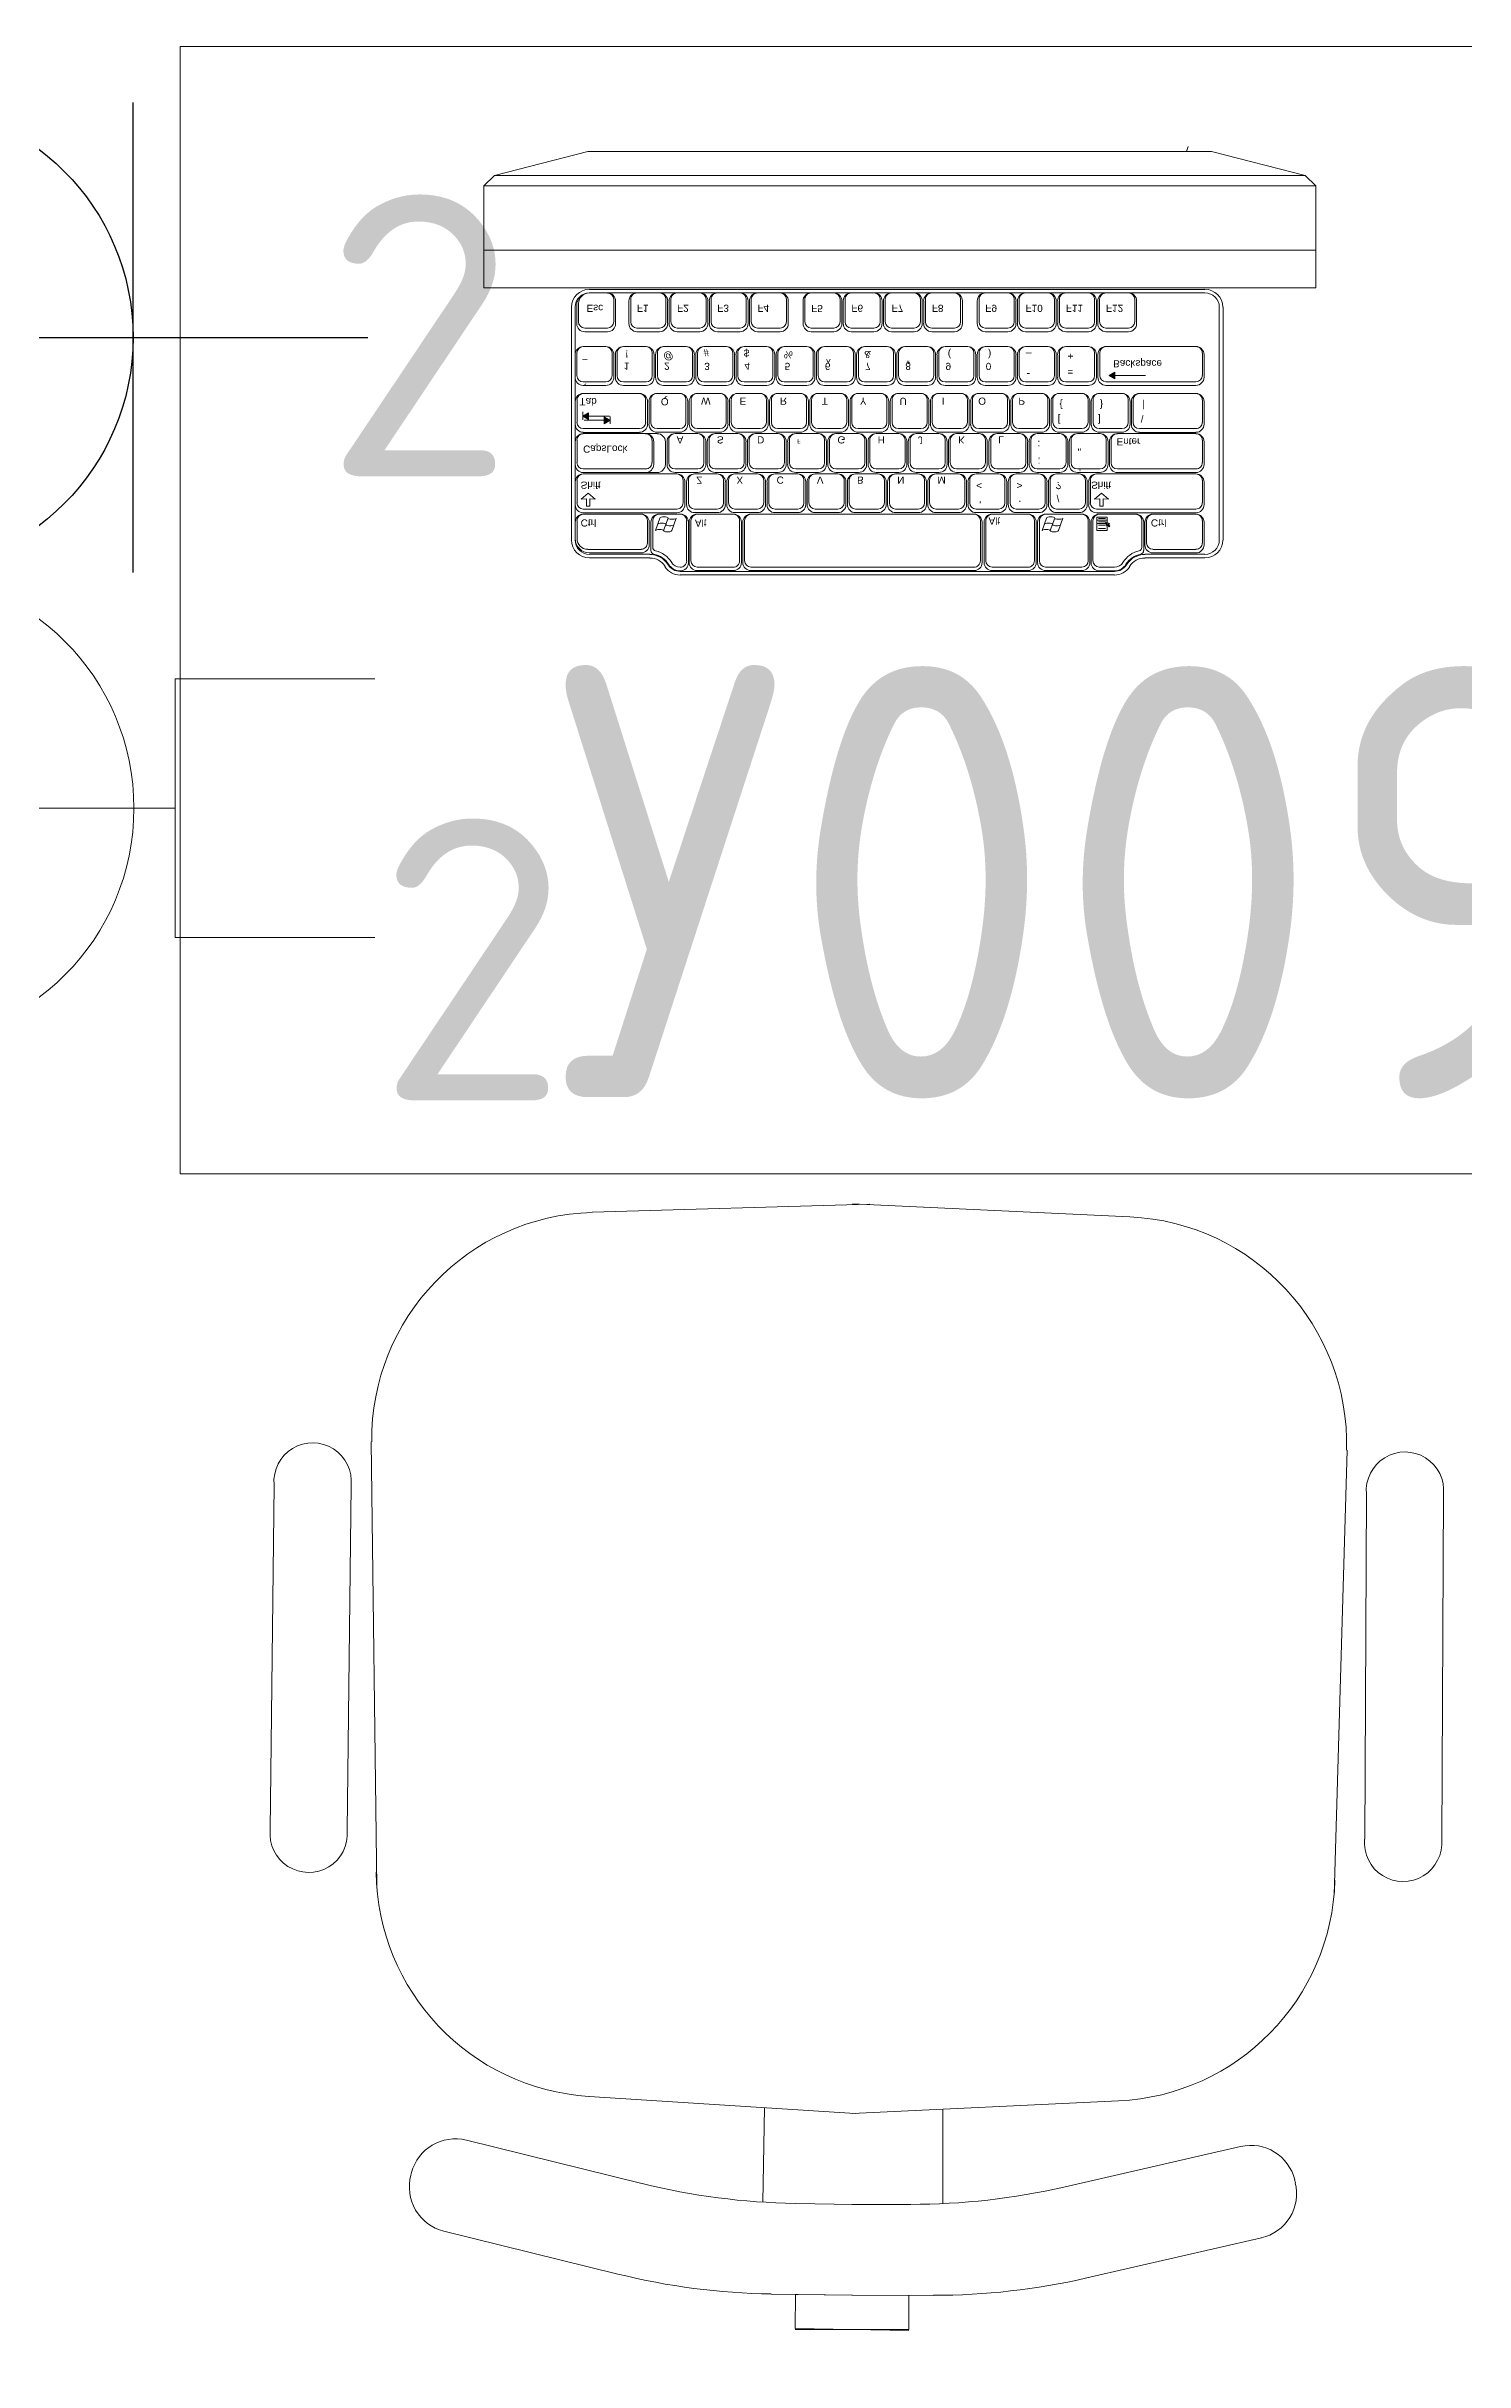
# Model space of a CAD drawing. Header units: millimetres. Extents: x -8417289 to 9420486, y 0 to 166066.
# Drawn here: x -211835 to -211080, y 96728 to 97961 of the extents above; entities that cross this region are included whole.
import ezdxf
from ezdxf import colors
from ezdxf.entities.mleader import LeaderData, LeaderLine
from ezdxf.enums import TextEntityAlignment as Align
from ezdxf.math import Vec2, Vec3

# ---------------------------------------------------------------- set-up
doc = ezdxf.new("R2010")
doc.units = ezdxf.units.MM
doc.header["$MEASUREMENT"] = 0
doc.linetypes.add('HIDDEN', pattern=[6, 4, -2])
doc.layers.get('0').update_dxf_attribs({"color": 250, "lineweight": 9})
for name, color, linetype, lineweight in [('_АР ТЕКСТ', 250, 'Continuous', 25), ('ТХ_мебель передв', 250, 'Continuous', 13), ('ТХ_обор_комп принт', 30, 'Continuous', 13), ('ТХ_розетки СС', 3, 'Continuous', 0)]:
    doc.layers.add(name, color=color, linetype=linetype, lineweight=lineweight)
for name, color, linetype in [('ТХ_обор_комп принт_поз', 30, 'Continuous'), ('ТХ_привязки ЭО', 96, 'Continuous'), ('ТХ_розетки ЭО', 86, 'Continuous')]:
    doc.layers.add(name, color=color, linetype=linetype)
doc.styles.add('Arial 200', font='arial.ttf', dxfattribs={"height": 500})
doc.styles.add('GOST 2.304', font='CS_Gost2304.shx')
doc.styles.add('gost_A', font='CS_Gost2304.shx', dxfattribs={"width": 0.71})
doc.styles.add('ISOCPEUR', font='isocpeur.TTF')
doc.styles.add('ISOCPEUR_1', font='isocpeur.TTF', dxfattribs={"width": 0.9, "height": 250})
doc.styles.add('SIMPLEX', font='simplex.shx', dxfattribs={"width": 0.85, "oblique": 7})

# ---------------------------------------------------------------- blocks, each defined once
blk = doc.blocks.new('_DotSmall')
at = {"color": 0, "linetype": 'ByBlock', "const_width": 0.5}
blk.add_lwpolyline([(-0.0625, 0, 1), (0.0625, 0, 1)], format="xyb", close=True, dxfattribs=at)
blk = doc.blocks.new('М-60')
at = {"extrusion": (-6.19742e-05, 0.000470712, 1)}
for p, q in [((7035415.4, 1186627.5, -0.2), (7035231.8, 1186626.6, -0.2)), ((7035232, 1186585.7, -0.1), (7035415.6, 1186586.5, -0.1)), ((7035202.1, 1186569.5, -0.1), (7035439, 1186576.2, -0.1)), ((7035049.2, 1186548.9, -0.1), (7035050.6, 1186548.5, -0.1)), ((7034998.3, 1186437.9, -0.1), (7035019.7, 1186530.9, -0.1)), ((7035068.3, 1186519.6, -0.1), (7035046.7, 1186425.8, -0.1)), ((7035085.8, 1186312.9, 0), (7035092.5, 1186454.7, -0.1)), ((7035563.1, 1186460.5, -0.1), (7035569.8, 1186312.9, 0)), ((7034989, 1186312.9, 0), (7034989, 1186356.2, -0.1)), ((7035037.8, 1186361.3, -0.1), (7035088.1, 1186361.3, -0.1)), ((7034971.3, 1186282.6, 0), (7034970.4, 1186343.1, -0.1)), ((7034989, 1186343.1, -0.1), (7034970.8, 1186343.1, -0.1)), ((7034970.8, 1186343.1, -0.1), (7034970.8, 1186282.6, 0)), ((7034989, 1186312.9, 0), (7034989, 1186343.1, -0.1)), ((7035037.4, 1186344.1, 0), (7035037.4, 1186312.9, 0)), ((7035085.7, 1186314.6, 0), (7035094.7, 1186172.9, 0)), ((7035565.2, 1186174.3, 0.1), (7035569.7, 1186322, 0)), ((7034989, 1186313.2, 0), (7034989.4, 1186282.9, 0)), ((7034989, 1186313.2, 0), (7034989.6, 1186269.8, 0)), ((7035037.8, 1186282.6, 0), (7035037.4, 1186313.9, 0)), ((7034989.4, 1186282.9, 0), (7034971.3, 1186282.6, 0)), ((7035038.5, 1186265.5, 0), (7035088.8, 1186266.3, 0)), ((7035071.5, 1186107.6, 0.1), (7035048.4, 1186201.2, 0)), ((7035000.2, 1186188.3, 0), (7035023, 1186095.7, 0.1)), ((7035052.8, 1186078.1, 0.1), (7035054.2, 1186078.5, 0.1)), ((7035206, 1186059.9, 0.1), (7035442.9, 1186056.7, 0.1)), ((7035236.1, 1186044.1, 0.1), (7035419.7, 1186046, 0.1)), ((7035420.2, 1186005.1, 0.1), (7035236.6, 1186003.1, 0.1))]:
    blk.add_line(p, q, dxfattribs=at)
for centre, start, end in [((7035230, 1186606.2, 122.4), 84.9987, 275.5247), ((7035417.4, 1186607.1, 122.4), 264.9987, 95.5247), ((7035234.4, 1186023.7, 122.4), 85.3479, 275.874), ((7035421.8, 1186025.7, 122.4), 265.3479, 95.874)]:
    blk.add_arc(centre, 20.6, start, end, dxfattribs=at)
at = {"extrusion": (6.19742e-05, -0.000470712, -1)}
for centre, major_axis, start_param, end_param in [((7035442.2, 1186455, -0.1), (77.8, 92.6, 0), -0.725128, 0.826554), ((7035213.4, 1186449, -0.1), (77.8, 92.6, 0), 4.061153, 5.558057), ((7035043.3, 1186525.4, -0.1), (15.6, 18.5, 0), 4.240369, 5.829345), ((7035044.7, 1186525.1, -0.1), (15.6, 18.5, 0), -0.45384, 1.098777), ((7035352, 1186356.2, 0), (-277.9, 233.5, -0.1), 5.584367, 5.811166), ((7035400.4, 1186344.1, 0), (233.5, 277.9, -0.1), 4.01357, 4.240369)]:
    blk.add_ellipse(centre, major_axis=major_axis, ratio=1, start_param=start_param, end_param=end_param, dxfattribs=at)
at = {"extrusion": (-6.19742e-05, 0.000470712, 1)}
for centre, major_axis, start_param, end_param in [((7035400.8, 1186288.2, 0), (237.7, -274.3, 0.1), 4.01357, 4.240369), ((7035352.6, 1186275.3, 0), (-274.3, -237.7, 0.1), 5.584367, 5.811166), ((7035215.4, 1186180.5, 0), (79.2, -91.4, 0), 4.061153, 5.558057), ((7035444.3, 1186178, 0.1), (79.2, -91.4, 0), -0.725128, 0.826554), ((7035048, 1186101.8, 0.1), (15.8, -18.3, 0), -0.45384, 1.098777), ((7035046.5, 1186101.5, 0.1), (15.8, -18.3, 0), 4.240369, 5.829345)]:
    blk.add_ellipse(centre, major_axis=major_axis, ratio=1, start_param=start_param, end_param=end_param, dxfattribs=at)
blk = doc.blocks.new('KEY')
at = {"color": 0}
for p, q in [((-0.198, 0), (0.198, 0)), ((-0.338, -0.536), (-0.338, -0.141)), ((-0.307, -0.505), (-0.307, -0.109)), ((0.307, -0.505), (0.307, -0.109)), ((0.338, -0.536), (0.338, -0.141)), ((-0.198, -0.614), (0.198, -0.614)), ((-0.198, -0.677), (0.198, -0.677))]:
    blk.add_line(p, q, dxfattribs=at)
for centre, radius, start, end in [((0.198, -0.109), 0.109, 360, 90), ((0.198, -0.141), 0.141, 360, 90), ((-0.198, -0.141), 0.141, 90, 180), ((-0.198, -0.109), 0.109, 90, 180), ((-0.198, -0.536), 0.141, 180, 270), ((-0.198, -0.505), 0.109, 180, 270), ((0.198, -0.505), 0.109, 270, 360), ((0.198, -0.536), 0.141, 270, 360)]:
    blk.add_arc(centre, radius, start, end, dxfattribs=at)
blk = doc.blocks.new('рншнглнг8л')
h = blk.add_hatch(color=256)
h.paths.add_polyline_path([(-575895.8, 55186.1), (-575892.8, 55184.3), (-575895.8, 55184.3)])
h.paths.add_polyline_path([(-575895.8, 55184.3), (-575892.8, 55184.3), (-575895.8, 55182.5)])
h = blk.add_hatch(color=256)
h.paths.add_polyline_path([(-575615.7, 55164.4), (-575612.7, 55162.7), (-575615.7, 55162.7)])
h.paths.add_polyline_path([(-575615.7, 55162.7), (-575612.7, 55162.7), (-575615.7, 55160.9)])
h = blk.add_hatch(color=256)
h.paths.add_polyline_path([(-575624.1, 55162.2), (-575627.2, 55160.4), (-575624.1, 55160.4)])
h.paths.add_polyline_path([(-575624.1, 55160.4), (-575627.2, 55160.4), (-575624.1, 55158.6)])
for p, q in [((-575947.2, 55303.5), (-575997.1, 55290.7)), ((-575615.4, 55303.5), (-575947.2, 55303.5)), ((-575565.6, 55290.7), (-575615.4, 55303.5)), ((-575997.1, 55290.7), (-576002.8, 55285.1)), ((-575565.6, 55290.7), (-575997.1, 55290.7)), ((-575559.9, 55285.1), (-575565.6, 55290.7)), ((-575559.9, 55285.1), (-576002.8, 55285.1)), ((-576002.8, 55285.1), (-576002.8, 55230.9)), ((-575559.9, 55230.9), (-575559.9, 55285.1)), ((-575559.9, 55250.9), (-576002.8, 55250.9)), ((-576002.8, 55230.9), (-575559.9, 55230.9)), ((-575616.2, 55228.2), (-575943.8, 55228.2)), ((-575625.8, 55228.2), (-575616.1, 55228.2)), ((-575953.4, 55096.7), (-575953.4, 55220.6)), ((-575951.4, 55096.7), (-575951.4, 55220.6)), ((-575630.1, 55211.8), (-575630.1, 55223.9)), ((-575629.1, 55212.8), (-575629.1, 55224.8)), ((-575610.4, 55212.8), (-575610.4, 55222.5)), ((-575609.4, 55211.8), (-575609.4, 55221.5)), ((-575608.6, 55096.7), (-575608.6, 55220.6)), ((-575606.7, 55096.7), (-575606.7, 55220.6)), ((-575625.8, 55209.5), (-575613.7, 55209.5)), ((-575625.8, 55207.5), (-575613.7, 55207.5)), ((-575943.3, 55183.3), (-575943.3, 55195.4)), ((-575942.4, 55184.3), (-575942.4, 55196.3)), ((-575891.1, 55199.6), (-575939, 55199.6)), ((-575887.8, 55184.3), (-575887.8, 55196.3)), ((-575886.8, 55183.3), (-575886.8, 55195.4)), ((-575891.1, 55180.9), (-575939, 55180.9)), ((-575891.1, 55179), (-575939, 55179)), ((-575892.8, 55184.3), (-575912.1, 55184.3)), ((-575895.8, 55182.5), (-575895.8, 55186.1)), ((-575895.8, 55186.1), (-575892.8, 55184.3)), ((-575892.8, 55184.3), (-575895.8, 55182.5)), ((-575943.3, 55158.3), (-575943.3, 55170.4)), ((-575942.4, 55159.3), (-575942.4, 55171.3)), ((-575908.9, 55174.7), (-575939, 55174.7)), ((-575905.6, 55159.3), (-575905.6, 55171.3)), ((-575904.7, 55158.3), (-575904.7, 55170.4)), ((-575647, 55158.3), (-575647, 55170.4)), ((-575646.1, 55159.3), (-575646.1, 55171.3)), ((-575612.9, 55174.7), (-575642.8, 55174.7)), ((-575615.7, 55160.9), (-575615.7, 55164.4)), ((-575615.7, 55164.4), (-575612.7, 55162.7)), ((-575612.7, 55160.6), (-575612.7, 55164.9)), ((-575609.6, 55159.3), (-575609.6, 55171.3)), ((-575608.6, 55158.3), (-575608.6, 55170.4)), ((-575908.9, 55156), (-575939, 55156)), ((-575908.9, 55154), (-575939, 55154)), ((-575897.2, 55153.3), (-575939, 55153.3)), ((-575612.9, 55153.3), (-575652.3, 55153.3)), ((-575612.9, 55156), (-575642.8, 55156)), ((-575612.9, 55154), (-575642.8, 55154)), ((-575627.2, 55162.5), (-575627.2, 55158.5)), ((-575624.1, 55162.2), (-575627.2, 55160.4)), ((-575627.2, 55160.4), (-575613.4, 55160.4)), ((-575627.2, 55160.4), (-575624.1, 55158.6)), ((-575612.7, 55162.7), (-575626.8, 55162.7)), ((-575624.1, 55158.6), (-575624.1, 55162.2)), ((-575612.7, 55162.7), (-575615.7, 55160.9)), ((-575943.3, 55136.9), (-575943.3, 55149)), ((-575942.4, 55137.9), (-575942.4, 55149.9)), ((-575893.9, 55137.9), (-575893.9, 55149.9)), ((-575892.9, 55136.9), (-575892.9, 55149)), ((-575656.6, 55136.9), (-575656.6, 55149)), ((-575650.4, 55136.9), (-575650.4, 55149)), ((-575649.5, 55137.9), (-575649.5, 55149.9)), ((-575609.6, 55137.9), (-575609.6, 55149.9)), ((-575608.6, 55136.9), (-575608.6, 55149)), ((-575943.3, 55115.5), (-575943.3, 55127.6)), ((-575942.4, 55116.5), (-575942.4, 55128.5)), ((-575897.2, 55134.5), (-575939, 55134.5)), ((-575897.2, 55132.6), (-575939, 55132.6)), ((-575886.1, 55131.9), (-575939, 55131.9)), ((-575882.8, 55116.5), (-575882.8, 55128.5)), ((-575881.9, 55115.5), (-575881.9, 55127.6)), ((-575667, 55115.5), (-575667, 55127.6)), ((-575666.1, 55116.5), (-575666.1, 55128.5)), ((-575612.9, 55131.9), (-575662.7, 55131.9)), ((-575612.9, 55132.6), (-575652.3, 55132.6)), ((-575612.9, 55134.5), (-575646.1, 55134.5)), ((-575609.6, 55116.5), (-575609.6, 55128.5)), ((-575608.6, 55115.5), (-575608.6, 55127.6)), ((-575888.8, 55121.7), (-575892.5, 55118.4)), ((-575892.5, 55118.4), (-575889.6, 55118.6)), ((-575889.6, 55118.6), (-575889.6, 55114.7)), ((-575887.9, 55114.7), (-575889.6, 55114.7)), ((-575885, 55118.4), (-575888.8, 55121.7)), ((-575887.9, 55114.7), (-575887.9, 55118.6)), ((-575887.9, 55118.6), (-575885, 55118.4)), ((-575615.5, 55121.7), (-575619.2, 55118.4)), ((-575619.2, 55118.4), (-575616.4, 55118.6)), ((-575616.4, 55118.6), (-575616.4, 55114.7)), ((-575614.7, 55114.7), (-575616.4, 55114.7)), ((-575611.8, 55118.4), (-575615.5, 55121.7)), ((-575614.7, 55118.6), (-575611.8, 55118.4)), ((-575614.7, 55114.7), (-575614.7, 55118.6)), ((-575943.3, 55094.1), (-575943.3, 55106.2)), ((-575942.4, 55095.1), (-575942.4, 55107.1)), ((-575886.1, 55113.1), (-575939, 55113.1)), ((-575886.1, 55111.2), (-575939, 55111.2)), ((-575916.1, 55110.5), (-575939, 55110.5)), ((-575912.7, 55095.1), (-575912.7, 55107.1)), ((-575911.8, 55094.1), (-575911.8, 55106.2)), ((-575911.2, 55091.1), (-575911.2, 55106.2)), ((-575910.2, 55092.8), (-575910.2, 55107.1)), ((-575887.5, 55110.5), (-575906.9, 55110.5)), ((-575890.9, 55106.4), (-575893.2, 55105.3)), ((-575893.2, 55105.3), (-575892.3, 55105.1)), ((-575892.3, 55105.1), (-575893.1, 55104)), ((-575892.8, 55103.7), (-575893.1, 55104)), ((-575892.8, 55103.7), (-575891.9, 55104.8)), ((-575891.9, 55104.8), (-575891.5, 55104.1)), ((-575886.3, 55108.9), (-575891.8, 55108.9)), ((-575891.8, 55108.9), (-575891.8, 55101.7)), ((-575886.3, 55107.2), (-575891.8, 55107.2)), ((-575886.3, 55105.5), (-575891.8, 55105.5)), ((-575891.5, 55104.1), (-575890.9, 55106.4)), ((-575887.1, 55108.1), (-575890.9, 55108.1)), ((-575887.1, 55106.4), (-575890.9, 55106.4)), ((-575887.1, 55104.6), (-575890.9, 55104.6)), ((-575887.1, 55102.9), (-575890.9, 55102.9)), ((-575886.3, 55101.7), (-575886.3, 55108.9)), ((-575884.2, 55085.6), (-575884.2, 55107.1)), ((-575883.3, 55084.6), (-575883.3, 55106.2)), ((-575882.6, 55084.7), (-575882.6, 55106.2)), ((-575881.6, 55085.6), (-575881.6, 55107.1)), ((-575859, 55110.5), (-575878.3, 55110.5)), ((-575868.2, 55108.4), (-575865.8, 55101.7)), ((-575863.9, 55108.4), (-575861.4, 55101.7)), ((-575857.1, 55101.7), (-575859.5, 55108.4)), ((-575855.7, 55085.6), (-575855.7, 55107.1)), ((-575854.7, 55084.7), (-575854.7, 55106.2)), ((-575854, 55084.7), (-575854, 55106.2)), ((-575853.1, 55085.6), (-575853.1, 55107.1)), ((-575830.5, 55110.5), (-575849.7, 55110.5)), ((-575827.1, 55085.6), (-575827.1, 55107.1)), ((-575826.2, 55084.7), (-575826.2, 55106.2)), ((-575825.2, 55084.7), (-575825.2, 55106.2)), ((-575824.3, 55085.6), (-575824.3, 55107.1)), ((-575702.1, 55110.5), (-575820.9, 55110.5)), ((-575698.7, 55085.6), (-575698.7, 55107.1)), ((-575697.8, 55084.7), (-575697.8, 55106.2)), ((-575697.1, 55084.7), (-575697.1, 55106.2)), ((-575696.1, 55085.6), (-575696.1, 55107.1)), ((-575673.5, 55110.5), (-575692.8, 55110.5)), ((-575670.2, 55085.6), (-575670.2, 55107.1)), ((-575669.2, 55084.7), (-575669.2, 55106.2)), ((-575668.9, 55084.6), (-575668.9, 55106.2)), ((-575667.9, 55085.6), (-575667.9, 55107.1)), ((-575664.6, 55110.5), (-575653.2, 55110.5)), ((-575612.9, 55113.1), (-575662.7, 55113.1)), ((-575612.9, 55111.2), (-575662.7, 55111.2)), ((-575662.4, 55108.4), (-575660, 55101.7)), ((-575658, 55108.4), (-575655.6, 55101.7)), ((-575651.3, 55101.7), (-575653.7, 55108.4)), ((-575649.9, 55092.8), (-575649.9, 55107.1)), ((-575648.9, 55091.1), (-575648.9, 55106.2)), ((-575647.9, 55094.1), (-575647.9, 55106.2)), ((-575647, 55095.1), (-575647, 55107.1)), ((-575612.9, 55110.5), (-575643.7, 55110.5)), ((-575609.6, 55097.5), (-575609.6, 55107.1)), ((-575608.6, 55097.5), (-575608.6, 55106.2)), ((-575916.1, 55091.7), (-575939, 55091.7)), ((-575891.8, 55101.7), (-575886.3, 55101.7)), ((-575615.3, 55091.7), (-575643.7, 55091.7)), ((-575943.8, 55089.1), (-575911.8, 55089.1)), ((-575943.8, 55087.2), (-575911.8, 55087.2)), ((-575916.1, 55089.8), (-575939, 55089.8)), ((-575887.5, 55082.3), (-575895.6, 55082.3)), ((-575887.5, 55080.3), (-575895.6, 55080.3)), ((-575664.5, 55080), (-575895.6, 55080)), ((-575664.5, 55078.1), (-575895.6, 55078.1)), ((-575859, 55082.3), (-575878.3, 55082.3)), ((-575859, 55080.4), (-575878.3, 55080.4)), ((-575830.5, 55082.3), (-575849.7, 55082.3)), ((-575830.5, 55080.4), (-575849.7, 55080.4)), ((-575702.1, 55082.3), (-575820.9, 55082.3)), ((-575702.1, 55080.4), (-575820.9, 55080.4)), ((-575673.5, 55082.3), (-575692.8, 55082.3)), ((-575673.5, 55080.4), (-575692.8, 55080.4)), ((-575664.6, 55082.3), (-575664.5, 55082.3)), ((-575664.6, 55080.3), (-575664.5, 55080.3)), ((-575616.2, 55089.1), (-575648.3, 55089.1)), ((-575616.2, 55087.2), (-575648.3, 55087.2)), ((-575616.2, 55089.8), (-575643.7, 55089.8))]:
    blk.add_line(p, q)
for points in [[(-575934, 55303.5), (-575934.9, 55306.2)], [(-575616.2, 55230.1), (-575943.8, 55230.1)]]:
    blk.add_lwpolyline(points)
for centre, major_axis, start_param, end_param in [((-575943.8, 55220.6), (-6.74, -6.74), 3.926991, 5.497787), ((-575943.8, 55220.6), (-5.39, -5.39), 3.926991, 5.497787), ((-575943.8, 55096.7), (-6.74, 6.74), 0.785398, 2.356194), ((-575943.8, 55096.7), (-5.39, 5.39), 0.785398, 2.356194), ((-575911.8, 55077.6), (-8.08, -8.08), 2.907036, 3.926991), ((-575911.8, 55077.6), (-6.74, -6.74), 2.907036, 3.926991), ((-575895.6, 55087.6), (-6.74, -6.74), -0.234557, 0.785398), ((-575895.6, 55087.6), (-5.39, 5.39), 1.336239, 2.356194)]:
    blk.add_ellipse(centre, major_axis=major_axis, ratio=1, start_param=start_param, end_param=end_param)
at = {"extrusion": (0, 0, -1)}
for centre, major_axis, ratio, start_param, end_param in [((-575625.8, 55223.9), (3.03, 3.03), 1, 3.926991, 5.497787), ((-575625.8, 55224.8), (2.36, 2.36), 1, 3.926991, 5.497787), ((-575616.2, 55220.6), (6.74, -6.74), 1, 3.926991, 5.497787), ((-575616.2, 55220.6), (5.39, -5.39), 1, 3.926991, 5.497787), ((-575616.1, 55221.5), (4.72, 4.72), 1, 5.497787, 7.068583), ((-575616.1, 55222.5), (4.04, -4.04), 1, 3.926991, 5.497787), ((-575625.8, 55211.8), (3.03, -3.03), 1, 0.785398, 2.356194), ((-575625.8, 55212.8), (2.36, -2.36), 1, 0.785398, 2.356194), ((-575613.7, 55212.8), (2.36, -2.36), 1, -0.785398, 0.785398), ((-575613.7, 55211.8), (3.03, 3.03), 1, 0.785398, 2.356194), ((-575939, 55195.4), (3.03, -3.03), 1, 2.356194, 3.926991), ((-575939, 55196.3), (2.36, -2.36), 1, 2.356194, 3.926991), ((-575891.1, 55196.3), (2.36, 2.36), 1, 5.497787, 7.068583), ((-575891.1, 55195.4), (3.03, -3.03), 1, 3.926991, 5.497787), ((-575939, 55183.3), (3.03, 3.03), 1, 2.356194, 3.926991), ((-575939, 55184.3), (2.36, 2.36), 1, 2.356194, 3.926991), ((-575891.1, 55184.3), (2.36, -2.36), 1, -0.785398, 0.785398), ((-575891.1, 55183.3), (3.03, 3.03), 1, 0.785398, 2.356194), ((-575939, 55170.4), (3.03, -3.03), 1, 2.356194, 3.926991), ((-575939, 55171.3), (2.36, -2.36), 1, 2.356194, 3.926991), ((-575908.9, 55171.3), (2.36, 2.36), 1, 5.497787, 7.068583), ((-575908.9, 55170.4), (3.03, 3.03), 1, 5.497787, 7.068583), ((-575642.8, 55170.4), (3.03, 3.03), 1, 3.926991, 5.497787), ((-575642.8, 55171.3), (2.36, 2.36), 1, 3.926991, 5.497787), ((-575612.9, 55171.3), (2.36, -2.36), 1, 3.926991, 5.497787), ((-575612.9, 55170.4), (3.03, -3.03), 1, 3.926991, 5.497787), ((-575939, 55158.3), (3.03, 3.03), 1, 2.356194, 3.926991), ((-575939, 55149), (3.03, -3.03), 1, 2.356194, 3.926991), ((-575939, 55159.3), (2.36, 2.36), 1, 2.356194, 3.926991), ((-575939, 55149.9), (2.36, -2.36), 1, 2.356194, 3.926991), ((-575908.9, 55159.3), (2.36, -2.36), 1, -0.785398, 0.785398), ((-575908.9, 55158.3), (3.03, -3.03), 1, -0.785398, 0.785398), ((-575897.2, 55149.9), (2.36, 2.36), 1, 5.497787, 7.068583), ((-575897.2, 55149), (3.03, 3.03), 1, 5.497787, 7.068583), ((-575652.3, 55149), (3.03, 3.03), 1, 3.926991, 5.497787), ((-575646.1, 55149), (3.03, 3.03), 1, 3.926991, 5.497787), ((-575646.1, 55149.9), (2.36, -2.36), 1, 2.356194, 3.926991), ((-575642.8, 55158.3), (3.03, -3.03), 1, 0.785398, 2.356194), ((-575642.8, 55159.3), (2.36, -2.36), 1, 0.785398, 2.356194), ((-575612.9, 55159.3), (2.36, 2.36), 1, 0.785398, 2.356194), ((-575612.9, 55158.3), (3.03, 3.03), 1, 0.785398, 2.356194), ((-575612.9, 55149.9), (2.36, -2.36), 1, 3.926991, 5.497787), ((-575612.9, 55149), (3.03, -3.03), 1, 3.926991, 5.497787), ((-575939, 55136.9), (3.03, 3.03), 1, 2.356194, 3.926991), ((-575939, 55127.6), (3.03, -3.03), 1, 2.356194, 3.926991), ((-575939, 55137.9), (2.36, 2.36), 1, 2.356194, 3.926991), ((-575939, 55128.5), (2.36, -2.36), 1, 2.356194, 3.926991), ((-575897.2, 55137.9), (2.36, -2.36), 1, -0.785398, 0.785398), ((-575897.2, 55136.9), (3.03, -3.03), 1, -0.785398, 0.785398), ((-575886.1, 55128.5), (2.36, 2.36), 1, 5.497787, 7.068583), ((-575886.1, 55127.6), (3.03, -3.03), 1, 3.926991, 5.497787), ((-575662.7, 55127.6), (3.03, 3.03), 1, 3.926991, 5.497787), ((-575662.7, 55128.5), (2.36, -2.36), 1, 2.356194, 3.926991), ((-575652.3, 55136.9), (3.03, -3.03), 1, 0.785398, 2.356194), ((-575646.1, 55136.9), (3.03, -3.03), 1, 0.785398, 2.356194), ((-575646.1, 55137.9), (2.36, 2.36), 1, 2.356194, 3.926991), ((-575612.9, 55137.9), (2.36, 2.36), 1, 0.785398, 2.356194), ((-575612.9, 55136.9), (3.03, 3.03), 1, 0.785398, 2.356194), ((-575612.9, 55128.5), (2.36, -2.36), 1, 3.926991, 5.497787), ((-575612.9, 55127.6), (3.03, -3.03), 1, 3.926991, 5.497787), ((-575939, 55115.5), (3.03, 3.03), 1, 2.356194, 3.926991), ((-575939, 55116.5), (2.36, 2.36), 1, 2.356194, 3.926991), ((-575886.1, 55116.5), (2.36, -2.36), 1, -0.785398, 0.785398), ((-575886.1, 55115.5), (3.03, 3.03), 1, 0.785398, 2.356194), ((-575662.7, 55115.5), (3.03, -3.03), 1, 0.785398, 2.356194), ((-575662.7, 55116.5), (2.36, 2.36), 1, 2.356194, 3.926991), ((-575612.9, 55116.5), (2.36, 2.36), 1, 0.785398, 2.356194), ((-575612.9, 55115.5), (3.03, 3.03), 1, 0.785398, 2.356194), ((-575939, 55106.2), (3.03, -3.03), 1, 2.356194, 3.926991), ((-575939, 55107.1), (2.36, -2.36), 1, 2.356194, 3.926991), ((-575916.1, 55107.1), (2.36, -2.36), 1, 3.926991, 5.497787), ((-575916.1, 55106.2), (3.03, -3.03), 1, 3.926991, 5.497787), ((-575906.9, 55106.2), (3.03, 3.03), 1, 3.926991, 5.497787), ((-575906.9, 55107.1), (2.36, 2.36), 1, 3.926991, 5.497787), ((-575887.5, 55107.1), (2.36, 2.36), 1, 5.497787, 7.068583), ((-575887.5, 55106.2), (3.03, 3.03), 1, 5.497787, 7.068583), ((-575878.3, 55106.2), (3.03, 3.03), 1, 3.926991, 5.497787), ((-575878.3, 55107.1), (2.36, 2.36), 1, 3.926991, 5.497787), ((-575866, 55108.4), (2.17, 0), 0.316309, 0, 3.141593), ((-575864.8, 55105), (2.17, 0), 0.316309, 0, 3.141593), ((-575861.7, 55108.4), (2.17, 0), 0.316309, 3.141593, 6.283185), ((-575860.5, 55105), (2.17, 0), 0.316309, 3.141593, 6.283185), ((-575859.3, 55101.7), (2.17, 0), 0.316309, 3.141593, 6.283185), ((-575859, 55107.1), (2.36, 2.36), 1, 5.497787, 7.068583), ((-575859, 55106.2), (3.03, -3.03), 1, 3.926991, 5.497787), ((-575849.7, 55106.2), (3.03, 3.03), 1, 3.926991, 5.497787), ((-575849.7, 55107.1), (2.36, -2.36), 1, 2.356194, 3.926991), ((-575830.5, 55107.1), (2.36, -2.36), 1, 3.926991, 5.497787), ((-575830.5, 55106.2), (3.03, -3.03), 1, 3.926991, 5.497787), ((-575820.9, 55106.2), (3.03, 3.03), 1, 3.926991, 5.497787), ((-575820.9, 55107.1), (2.36, -2.36), 1, 2.356194, 3.926991), ((-575702.1, 55107.1), (2.36, 2.36), 1, 5.497787, 7.068583), ((-575702.1, 55106.2), (3.03, -3.03), 1, 3.926991, 5.497787), ((-575692.8, 55106.2), (3.03, 3.03), 1, 3.926991, 5.497787), ((-575692.8, 55107.1), (2.36, -2.36), 1, 2.356194, 3.926991), ((-575673.5, 55107.1), (2.36, -2.36), 1, 3.926991, 5.497787), ((-575673.5, 55106.2), (3.03, -3.03), 1, 3.926991, 5.497787), ((-575664.6, 55106.2), (3.03, 3.03), 1, 3.926991, 5.497787), ((-575664.6, 55107.1), (2.36, -2.36), 1, 2.356194, 3.926991), ((-575660.2, 55108.4), (2.17, 0), 0.316309, 0, 3.141593), ((-575659, 55105), (2.17, 0), 0.316309, 0, 3.141593), ((-575655.9, 55108.4), (2.17, 0), 0.316309, 3.141593, 6.283185), ((-575654.7, 55105), (2.17, 0), 0.316309, 3.141593, 6.283185), ((-575653.5, 55101.7), (2.17, 0), 0.316309, 3.141593, 6.283185), ((-575653.2, 55107.1), (2.36, -2.36), 1, 3.926991, 5.497787), ((-575653.2, 55106.2), (3.03, -3.03), 1, 3.926991, 5.497787), ((-575643.7, 55106.2), (3.03, 3.03), 1, 3.926991, 5.497787), ((-575643.7, 55107.1), (2.36, -2.36), 1, 2.356194, 3.926991), ((-575612.9, 55107.1), (2.36, -2.36), 1, 3.926991, 5.497787), ((-575612.9, 55106.2), (3.03, -3.03), 1, 3.926991, 5.497787), ((-575939, 55094.1), (3.03, 3.03), 1, 2.356194, 3.926991), ((-575939, 55095.1), (2.36, 2.36), 1, 2.356194, 3.926991), ((-575916.1, 55095.1), (2.36, 2.36), 1, 0.785398, 2.356194), ((-575916.1, 55094.1), (3.03, 3.03), 1, 0.785398, 2.356194), ((-575909.2, 55091.1), (1.35, -1.35), 1, 0.971859, 2.356194), ((-575908.3, 55092.8), (1.35, -1.35), 1, 1.011126, 2.356194), ((-575911.8, 55077.6), (9.68, -9.68), 1, 4.152719, 4.946946), ((-575863.6, 55101.7), (2.17, 0), 0.316309, 0, 3.141593), ((-575657.8, 55101.7), (2.17, 0), 0.316309, 0, 3.141593), ((-575648.3, 55077.6), (9.68, 9.68), 1, 4.477832, 5.272059), ((-575651.8, 55092.8), (1.35, 1.35), 1, 0.785398, 2.130466), ((-575650.8, 55091.1), (1.35, 1.35), 1, 0.785398, 2.169734), ((-575643.7, 55094.1), (3.03, -3.03), 1, 0.785398, 2.356194), ((-575643.7, 55095.1), (2.36, 2.36), 1, 2.356194, 3.926991), ((-575616.2, 55097.5), (5.39, 5.39), 1, 0.785398, 2.356194), ((-575616.2, 55096.7), (6.74, 6.74), 1, 0.785398, 2.356194), ((-575616.2, 55096.7), (5.39, 5.39), 1, 0.785398, 2.356194), ((-575615.3, 55097.5), (4.04, 4.04), 1, 0.785398, 2.356194), ((-575911.8, 55077.6), (8.08, 8.08), 1, 5.497787, 6.517742), ((-575911.8, 55077.6), (6.74, -6.74), 1, 3.926991, 4.946946), ((-575911.8, 55077.6), (8.33, 8.33), 1, 5.684248, 6.517742), ((-575895.6, 55087.6), (6.74, 6.74), 1, 2.356194, 3.37615), ((-575895.6, 55087.6), (5.39, 5.39), 1, 2.356194, 3.37615), ((-575895.6, 55087.6), (5.14, 5.14), 1, 2.356194, 3.37615), ((-575895.6, 55087.6), (3.79, 3.79), 1, 2.356194, 3.37615), ((-575887.5, 55085.6), (2.36, -2.36), 1, -0.785398, 0.785398), ((-575887.5, 55084.6), (3.03, -3.03), 1, -0.785398, 0.785398), ((-575878.3, 55084.7), (3.03, -3.03), 1, 0.785398, 2.356194), ((-575878.3, 55085.6), (2.36, -2.36), 1, 0.785398, 2.356194), ((-575859, 55085.6), (2.36, -2.36), 1, -0.785398, 0.785398), ((-575859, 55084.7), (3.03, 3.03), 1, 0.785398, 2.356194), ((-575849.7, 55084.7), (3.03, -3.03), 1, 0.785398, 2.356194), ((-575849.7, 55085.6), (2.36, 2.36), 1, 2.356194, 3.926991), ((-575830.5, 55085.6), (2.36, 2.36), 1, 0.785398, 2.356194), ((-575830.5, 55084.7), (3.03, 3.03), 1, 0.785398, 2.356194), ((-575820.9, 55084.7), (3.03, -3.03), 1, 0.785398, 2.356194), ((-575820.9, 55085.6), (2.36, 2.36), 1, 2.356194, 3.926991), ((-575702.1, 55085.6), (2.36, -2.36), 1, -0.785398, 0.785398), ((-575702.1, 55084.7), (3.03, 3.03), 1, 0.785398, 2.356194), ((-575692.8, 55084.7), (3.03, -3.03), 1, 0.785398, 2.356194), ((-575692.8, 55085.6), (2.36, 2.36), 1, 2.356194, 3.926991), ((-575673.5, 55085.6), (2.36, 2.36), 1, 0.785398, 2.356194), ((-575673.5, 55084.7), (3.03, 3.03), 1, 0.785398, 2.356194), ((-575664.6, 55084.6), (3.03, -3.03), 1, 0.785398, 2.356194), ((-575664.6, 55085.6), (2.36, 2.36), 1, 2.356194, 3.926991), ((-575664.5, 55087.6), (3.79, -3.79), 1, -0.234557, 0.785398), ((-575664.5, 55087.6), (5.14, -5.14), 1, -0.234557, 0.785398), ((-575664.5, 55087.6), (5.39, 5.39), 1, 1.336239, 2.356194), ((-575664.5, 55087.6), (6.74, -6.74), 1, -0.234557, 0.785398), ((-575648.3, 55077.6), (8.33, -8.33), 1, 2.907036, 3.74053), ((-575648.3, 55077.6), (8.08, -8.08), 1, 2.907036, 3.926991), ((-575648.3, 55077.6), (6.74, -6.74), 1, 2.907036, 3.926991)]:
    blk.add_ellipse(centre, major_axis=major_axis, ratio=ratio, start_param=start_param, end_param=end_param, dxfattribs=at)
for points in [[(-575627.2, 55160.4), (-575627.2, 55160.4), (-575627.2, 55160.4)], [(-575612.7, 55162.7), (-575612.7, 55162.7), (-575612.7, 55162.7)]]:
    blk.add_solid(points)
at = {"xscale": -30.48000000044703, "yscale": 30.48000000044703, "zscale": 60.96}
for p in [(-575897.1, 55228.2), (-575875.7, 55228.2), (-575854.3, 55228.2), (-575832.9, 55228.2), (-575804.4, 55228.2), (-575783, 55228.2), (-575761.6, 55228.2), (-575740.2, 55228.2), (-575711.7, 55228.2), (-575690.3, 55228.2), (-575668.9, 55228.2), (-575647.5, 55228.2), (-575875.7, 55199.6), (-575854.3, 55199.6), (-575832.9, 55199.6), (-575811.5, 55199.6), (-575790.1, 55199.6), (-575768.7, 55199.6), (-575747.3, 55199.6), (-575725.9, 55199.6), (-575704.5, 55199.6), (-575683.1, 55199.6), (-575661.7, 55199.6), (-575640.3, 55199.6), (-575618.9, 55199.6), (-575893.6, 55174.7), (-575872.2, 55174.7), (-575850.8, 55174.7), (-575829.4, 55174.7), (-575808, 55174.7), (-575786.6, 55174.7), (-575765.2, 55174.7), (-575743.8, 55174.7), (-575722.4, 55174.7), (-575701, 55174.7), (-575679.6, 55174.7), (-575658.2, 55174.7), (-575881.9, 55153.3), (-575860.5, 55153.3), (-575839.1, 55153.3), (-575817.6, 55153.3), (-575796.2, 55153.3), (-575774.8, 55153.3), (-575753.4, 55153.3), (-575732, 55153.3), (-575710.6, 55153.3), (-575689.2, 55153.3), (-575667.8, 55153.3), (-575870.8, 55131.9), (-575849.4, 55131.9), (-575828, 55131.9), (-575806.6, 55131.9), (-575785.2, 55131.9), (-575763.8, 55131.9), (-575742.4, 55131.9), (-575721, 55131.9), (-575699.6, 55131.9), (-575678.2, 55131.9)]:
    blk.add_blockref('KEY', p, dxfattribs=at)
for s, height, style, p in [('F12', 3.81, 'Arial 200', (-575891.1, 55221.9)), ('F11', 3.81, 'Arial 200', (-575869.7, 55221.9)), ('F10', 3.81, 'Arial 200', (-575848.3, 55221.9)), ('F9', 3.81, 'Arial 200', (-575826.9, 55221.9)), ('F8', 3.81, 'Arial 200', (-575798.4, 55221.9)), ('F7', 3.81, 'Arial 200', (-575777, 55221.9)), ('F6', 3.81, 'Arial 200', (-575755.6, 55221.9)), ('F5', 3.81, 'Arial 200', (-575734.2, 55221.8)), ('F4', 3.81, 'Arial 200', (-575705.6, 55221.9)), ('F3', 3.81, 'Arial 200', (-575684.2, 55221.9)), ('F2', 3.81, 'Arial 200', (-575662.8, 55221.9)), ('F1', 3.81, 'Arial 200', (-575641.4, 55221.9)), ('Esc', 3.81, 'Arial 200', (-575614.6, 55221.9)), ('Backspace', 3.81, 'Arial 200', (-575894.9, 55192.4)), ('+', 3.81, 'Arial 200', (-575870.7, 55196.4)), ('_', 3.81, 'Arial 200', (-575848.5, 55195.3)), (')', 3.81, 'Arial 200', (-575828.3, 55197.4)), ('0', 3.81, 'Arial 200', (-575827.1, 55191)), ('(', 3.81, 'Arial 200', (-575806.9, 55197.4)), ('9', 3.81, 'Arial 200', (-575805.7, 55191)), ('8', 3.81, 'Arial 200', (-575784.3, 55191)), ('*', 3.81, 'Arial 200', (-575784.8, 55194.1)), ('&', 3.81, 'Arial 200', (-575762.5, 55197.3)), ('7', 3.81, 'Arial 200', (-575762.9, 55191)), ('^ ', 3.81, 'Arial 200', (-575742.1, 55194.9)), ('6', 3.81, 'Arial 200', (-575741.5, 55191)), ('%', 3.81, 'Arial 200', (-575719.7, 55197.2)), ('5', 3.81, 'Arial 200', (-575720.1, 55191)), ('4', 3.81, 'Arial 200', (-575698.7, 55191.1)), ('$', 3.81, 'Arial 200', (-575698.3, 55198.1)), ('3', 3.81, 'Arial 200', (-575677.3, 55191)), ('#', 3.81, 'Arial 200', (-575676.9, 55198.3)), ('@', 3.81, 'Arial 200', (-575655.5, 55196.3)), ('2', 3.81, 'Arial 200', (-575655.9, 55191.1)), ('1', 3.81, 'Arial 200', (-575634.5, 55191.1)), ('!', 3.81, 'Arial 200', (-575635.3, 55197.6)), ('~', 3.81, 'Arial 200', (-575612.2, 55194.6)), ('=', 3.81, 'Arial 200', (-575870.6, 55188)), ('-', 3.81, 'Arial 200', (-575848.9, 55186.8)), ('`', 3.81, 'Arial 200', (-575613.1, 55183.3)), ('|', 3.81, 'Arial 200', (-575910.3, 55170.2)), ('}', 3.81, 'Arial 200', (-575887.8, 55170.5)), ('{', 3.81, 'Arial 200', (-575866.3, 55170.5)), ('P', 3.81, 'Arial 200', (-575844.5, 55172.5)), ('O', 3.81, 'Arial 200', (-575823.1, 55172.5)), ('I', 3.81, 'Arial 200', (-575803.7, 55172.5)), ('U', 3.81, 'Arial 200', (-575781.2, 55172.4)), ('Y', 3.81, 'Arial 200', (-575760.1, 55172.5)), ('T', 3.81, 'Arial 200', (-575739.8, 55172.5)), ('R', 3.81, 'Arial 200', (-575717.5, 55172.5)), ('E', 3.81, 'Arial 200', (-575696.1, 55172.5)), ('W', 3.81, 'Arial 200', (-575675.6, 55172.5)), ('Q', 3.81, 'Arial 200', (-575654.2, 55172.2)), ('Tab', 3.81, 'Arial 200', (-575610.9, 55172.2)), ('\\', 3.81, 'Arial 200', (-575909.6, 55163.1)), (']', 3.81, 'Arial 200', (-575886.8, 55162.6)), ('[', 3.81, 'Arial 200', (-575865.4, 55162.6)), ('L', 3.81, 'Arial 200', (-575833.8, 55151.9)), ('K', 3.81, 'Arial 200', (-575812.4, 55151.9)), ('J', 3.81, 'Arial 200', (-575791, 55151.8)), ('H', 3.81, 'Arial 200', (-575769.6, 55151.9)), ('G', 3.81, 'Arial 200', (-575748.2, 55151.9)), ('D', 3.81, 'Arial 200', (-575705.4, 55151.9)), ('S', 3.81, 'Arial 200', (-575684, 55151.9)), ('A', 3.81, 'Arial 200', (-575662.6, 55151.9)), ('Enter', 3.81, 'Arial 200', (-575896.7, 55150.9)), ('"', 3.81, 'Arial 200', (-575876, 55148.1)), (';', 3.81, 'Arial 200', (-575854.7, 55140.2)), (':', 3.81, 'Arial 200', (-575854.6, 55149.5)), ('F', 2.38, 'SIMPLEX', (-575726.8, 55150.4)), ('CapsLock', 3.81, 'Arial 200', (-575612.8, 55147)), ('Shift', 3.81, 'Arial 200', (-575883.2, 55127.8)), ("'", 3.81, 'Arial 200', (-575876.8, 55137.1)), ('?', 3.81, 'Arial 200', (-575864.3, 55127.6)), ('>', 3.81, 'Arial 200', (-575843.5, 55127.5)), ('<', 3.81, 'Arial 200', (-575822.1, 55127.5)), ('M', 3.81, 'Arial 200', (-575801.4, 55130.5)), ('N', 3.81, 'Arial 200', (-575780, 55130.5)), ('B', 3.81, 'Arial 200', (-575758.6, 55130.5)), ('V', 3.81, 'Arial 200', (-575737.2, 55130.5)), ('C', 3.81, 'Arial 200', (-575715.8, 55130.5)), ('X', 3.81, 'Arial 200', (-575694.4, 55130.5)), ('Z', 3.81, 'Arial 200', (-575673, 55130.5)), ('Shift', 3.81, 'Arial 200', (-575611.5, 55127.8)), ('/', 3.81, 'Arial 200', (-575864.8, 55120.8)), ('.', 3.81, 'Arial 200', (-575844.5, 55117.6)), (',', 3.81, 'Arial 200', (-575823.4, 55116.8)), ('Ctrl', 3.81, 'Arial 200', (-575915, 55107.7)), ('Alt', 3.81, 'Arial 200', (-575828.6, 55108.7)), ('Alt', 3.81, 'Arial 200', (-575672.3, 55107.6)), ('Ctrl', 3.81, 'Arial 200', (-575611.5, 55107.7))]:
    blk.add_text(s, height=height, rotation=180, dxfattribs=dict(style=style)).set_placement(p)
blk = doc.blocks.new('стол с тумбой 1200х600')
blk.add_lwpolyline([(-19012.2, 19801.1), (-19012.2, 21001.1), (-19612.2, 21001.1), (-19612.2, 19801.1)], close=True)
at = {"linetype": 'HIDDEN', "ltscale": 0.1}
blk.add_lwpolyline([(-19505.4, 19874.7), (-19105.4, 19874.7), (-19105.4, 20274.7), (-19505.4, 20274.7)], close=True, dxfattribs=at)
blk = doc.blocks.new('*U3110')
at = {"color": 0, "linetype": 'ByBlock', "lineweight": -2}
for p, q in [((0, 2.5), (0, -2.5)), ((2.5, 2.5), (2.5, -2.5)), ((0, 0), (2.5, 0)), ((2.5, 0), (5, 0))]:
    blk.add_line(p, q, dxfattribs=at)
blk.add_arc((0, 0), 2.5, 270, 90, dxfattribs=at)
at = {"ltscale": 50, "style": 'gost_A', "width": 0.71}
blk.add_attdef('№GRUP', text='', height=2.5, dxfattribs=at).set_placement((5.141, 6.046), align=Align.MIDDLE_CENTER)
at = {"style": 'GOST 2.304', "width": 0.8, "flags": 1}
blk.add_attdef('MARKA', (-9.86, 4.543), '', height=2.5, dxfattribs=at)
blk = doc.blocks.new('RG45 блок на 2 шт')
at = {"color": 0, "linetype": 'ByBlock', "lineweight": -2, "ltscale": 100}
for p, q in [((-22.3, 120.5), (-22.3, -120.5)), ((-163.9, 66.1), (-265.9, 66.1)), ((-163.9, 66.1), (-163.9, -66.1)), ((-163.9, 0), (10.4, 0)), ((-163.9, -66.1), (-265.9, -66.1))]:
    blk.add_line(p, q, dxfattribs=at)
blk.add_arc((-22.3, 0), 120.5, 90, 270, dxfattribs=at)
blk = doc.blocks.new('_None')

msp = doc.modelspace()

# ---------------------------------------------------------------- block references
at = {"layer": 'ТХ_мебель передв'}
for name, p, rotation in [('стол с тумбой 1200х600', (-190762.9, 116972.8), 90.00000000000001), ('М-60', (862872.6, -6956202.5, 393), 89.08873266248865)]:
    msp.add_blockref(name, p, dxfattribs=dict(at, rotation=rotation))
at = {"layer": 'ТХ_обор_комп принт', "xscale": -1}
msp.add_blockref('рншнглнг8л', (-787162.3, 42601.2), dxfattribs=at)
at = {"layer": 'ТХ_розетки СС', "ltscale": 50, "xscale": 1.041666665, "yscale": 1.041666665, "zscale": 1.041666665, "rotation": 180}
msp.add_blockref('RG45 блок на 2 шт', (-211937.3, 97555.2), dxfattribs=at)
at = {"layer": 'ТХ_розетки ЭО', "ltscale": 50, "xscale": -50, "yscale": 50, "zscale": 50, "rotation": 180}
msp.add_blockref('*U3110', (-211914, 97805.7), dxfattribs=at)

# ---------------------------------------------------------------- texts
at = {"layer": 'ТХ_обор_комп принт_поз', "lineweight": 35, "style": 'ISOCPEUR_1', "width": 0.9}
msp.add_text('У009', height=230, dxfattribs=at).set_placement((-211566.2, 97400.8))
at = {"layer": 'ТХ_розетки СС', "style": 'ISOCPEUR'}
msp.add_text('2', height=150, dxfattribs=at).set_placement((-211659.6, 97399.7, 0))
at = {"layer": 'ТХ_розетки ЭО', "style": 'ISOCPEUR'}
msp.add_text('2', height=150, dxfattribs=at).set_placement((-211687.8, 97731.8, 0))

# ---------------------------------------------------------------- leaders
at = {"layer": '_АР ТЕКСТ'}
ml = msp.add_multileader_mtext('Standard', dxfattribs=at)
ml.set_content('{\\W0.8;-2,550}', color=256, style='ISOCPEUR')
ml.set_leader_properties(color=256, linetype='Continuous', lineweight=-1)
ml.set_arrow_properties(name='DOTSMALL')
ml.build(insert=Vec2(0, 0))
ml.multileader.update_dxf_attribs({"has_text_frame": 1, "text_left_attachment_type": 4, "text_right_attachment_type": 4, "dogleg_length": 100, "arrow_head_size": 180})
ctx = ml.context
ctx.base_point, ctx.char_height, ctx.arrow_head_size, ctx.landing_gap_size, ctx.plane_origin = Vec3(-302775.8, 123943.3, -2), 250, 180, 50, Vec3(-302295.5, 121699.2, -2)
ctx.left_attachment, ctx.right_attachment = 4, 4
notes = []
notes.append((ctx, [(0, (0, 0, 0), (0, 0), (1, 0), 1, [])]))
ctx.mtext.insert, ctx.mtext.width, ctx.mtext.defined_height, ctx.mtext.line_spacing_style, ctx.mtext.flow_direction = Vec3(-302725.8, 124276.6, -2), 801.086, 330.7, 2, 5
ml = msp.add_multileader_mtext('Standard', dxfattribs=at)
ml.set_content('{\\W0.8;-2,550}', color=256, style='ISOCPEUR')
ml.set_leader_properties(color=256, linetype='Continuous', lineweight=-1)
ml.set_arrow_properties(name='DOTSMALL')
ml.build(insert=Vec2(0, 0))
ml.multileader.update_dxf_attribs({"has_text_frame": 1, "text_left_attachment_type": 4, "text_right_attachment_type": 4, "dogleg_length": 100, "arrow_head_size": 180})
ctx = ml.context
ctx.base_point, ctx.char_height, ctx.arrow_head_size, ctx.landing_gap_size, ctx.plane_origin = Vec3(-314736, 120073.3, -2), 250, 180, 50, Vec3(-314255.7, 117829.3, -2)
ctx.left_attachment, ctx.right_attachment = 4, 4
notes.append((ctx, [(0, (0, 0, 0), (0, 0), (1, 0), 1, [])]))
ctx.mtext.insert, ctx.mtext.width, ctx.mtext.defined_height, ctx.mtext.line_spacing_style, ctx.mtext.flow_direction = Vec3(-314686, 120406.6, -2), 801.086, 330.7, 2, 5
at = {"layer": 'ТХ_привязки ЭО'}
ml = msp.add_multileader_mtext('Standard', dxfattribs=at)
ml.set_content('{\\fArial|b0|i0|c204|p34;Розетка на Н-1800мм от УЧП\\Pдля подкл. доп. оборудования:\\P- 1х0.5кВт/220В/1Ф}', color=256, style='ISOCPEUR')
ml.set_leader_properties()
ml.set_arrow_properties(name='NONE')
ml.build(insert=Vec2(0, 0))
ml.multileader.update_dxf_attribs({"text_left_attachment_type": 6, "text_right_attachment_type": 6, "dogleg_length": 0.36})
ctx = ml.context
ctx.base_point, ctx.char_height, ctx.plane_origin = Vec3(-232966.7, 97343.1), 200, Vec3(-221539.8, 87153.5)
ctx.left_attachment, ctx.right_attachment = 6, 6
notes.append((ctx, [(1, (1, 1, 0), (-228969.1, 97343.1), (-1, 0), 0.36, [(0, [(-210598.5, 96453.2)], 0, [])])]))
ctx.mtext.insert, ctx.mtext.width, ctx.mtext.flow_direction = Vec3(-232964.7, 97583.1), 7036.07, 5
for ctx, leaders in notes:
    for number, flags, end, landing, length, lines in leaders:
        leader = LeaderData()
        leader.index, (leader.has_last_leader_line, leader.has_dogleg_vector, leader.attachment_direction) = number, flags
        leader.last_leader_point, leader.dogleg_vector, leader.dogleg_length = Vec3(end), Vec3(landing), length
        for number, points, colour, breaks in lines:
            line = LeaderLine()
            line.index, line.vertices, line.color, line.breaks = number, Vec3.list(points), colors.encode_raw_color(colour), breaks
            leader.lines.append(line)
        ctx.leaders.append(leader)

doc.saveas('drawing.dxf')
